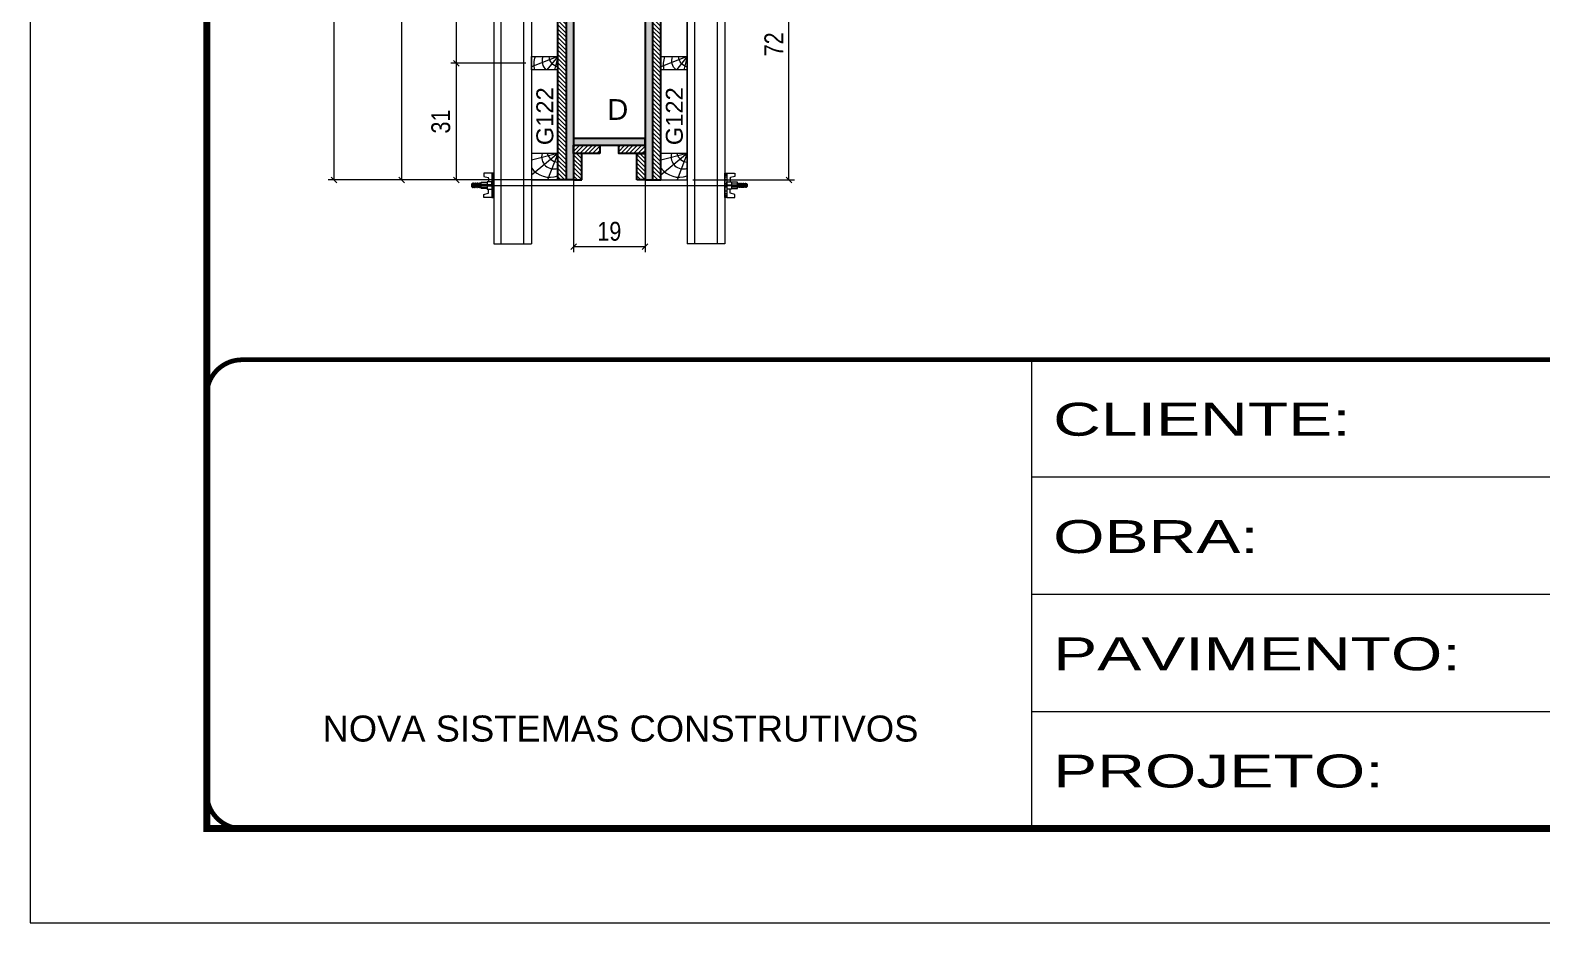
# Model space of a CAD drawing. Extents: x 2949 to 9203, y -16089 to 12527.
# Drawn here: x 7718 to 8360, y -4603 to -4224 of the extents above; entities that cross this region are included whole.
import ezdxf
from ezdxf.enums import TextEntityAlignment as Align

# ---------------------------------------------------------------- set-up
doc = ezdxf.new("R2010")
doc.units = 0
doc.linetypes.add('CONTINUO', pattern=[0])
doc.linetypes.add('DASHED', pattern=[0.75, 0.5, -0.25])
for name, color, linetype in [('CHAPA', 1, 'Continuous'), ('COTA', 241, 'Continuous'), ('MEIO_PONT', 93, 'Continuous'), ('SARRAFO', 251, 'Continuous'), ('TEXTO_GERAL', 7, 'Continuous')]:
    doc.layers.add(name, color=color, linetype=linetype)
doc.layers.add('FELIPE', color=2, linetype='Continuous', lineweight=13, plot=False)
for name, color, linetype, lineweight in [('Folhas', 255, 'Continuous', 9), ('Hachura', 251, 'Continuous', 9), ('Madeira', 126, 'Continuous', 18), ('Perfil Metálico', 224, 'Continuous', 18), ('SARRAFO DE PRESSAO', 251, 'DASHED', 9), ('Texto Seção', 7, 'Continuous', 15)]:
    doc.layers.add(name, color=color, linetype=linetype, lineweight=lineweight)
doc.styles.add('ARIAL', font='arial.ttf')
doc.styles.add('COTA TECNICA 2X', font='techl___.ttf', dxfattribs={"height": 10})
doc.styles.add('ROMANS', font='romans.shx')
doc.styles.add('SANSSERIF', font='sas_____.pfb')
doc.styles.add('Tecnologia', font='')
doc.styles.get('Tecnologia').set_extended_font_data('Forgotten Futurist')
doc.dimstyles.new('SECAO PILAR', dxfattribs={"dimtxt": 10, "dimasz": 3, "dimexe": 3, "dimexo": 3, "dimgap": 3, "dimtad": 1, "dimdec": 1, "dimlfac": 0.5, "dimzin": 12, "dimdsep": 46, "dimtxsty": 'COTA TECNICA 2X', "dimblk1": 'OBLIQUE', "dimblk2": 'OBLIQUE', "dimsah": 1, "dimcen": 0.9, "dimclrd": 256, "dimclre": 256, "dimclrt": 256, "dimadec": 1, "dimazin": 3, "dimtfac": 1, "dimtdec": 1, "dimtmove": 0, "dimatfit": 3, "dimfxl": 1, "dimtolj": 1, "dimtzin": 12, "dimarcsym": 0})
doc.dimstyles.new('SECÇÃO 2', dxfattribs={"dimtxt": 7, "dimasz": 6, "dimexe": 0.18, "dimexo": 2, "dimgap": -4, "dimtad": 3, "dimdec": 1, "dimlfac": 0.5, "dimzin": 12, "dimdsep": 46, "dimtxsty": 'ROMANS', "dimblk": 'ARCHTICK', "dimcen": 0.09, "dimse1": 1, "dimse2": 1, "dimsd1": 1, "dimsd2": 1, "dimclrd": 180, "dimclre": 5, "dimclrt": 1, "dimadec": 0, "dimazin": 3, "dimtfac": 1, "dimtdec": 1, "dimtofl": 0, "dimtmove": 0, "dimatfit": 3, "dimldrblk": 'ARCHTICK', "dimfxl": 1, "dimtolj": 1, "dimtzin": 0, "dimarcsym": 0})
pattern_1 = [(135, (113905.0469, 41830.0297), (-1.12253202, -1.12253202), [])]

# ---------------------------------------------------------------- blocks, each defined once
blk = doc.blocks.new('9999999999')
at = {"color": 30, "linetype": 'CONTINUO'}
for p, q in [((98564.56, 34230.21), (98564.56, 34429.45)), ((98564.56, 34379.64), (99583.98, 34379.64)), ((98564.56, 34329.83), (99487.98, 34329.83)), ((98564.56, 34280.02), (99487.98, 34280.02))]:
    blk.add_line(p, q, dxfattribs=at)
at = {"color": 30, "linetype": 'CONTINUO', "const_width": 2}
blk.add_lwpolyline([(99583.98, 34230.21), (99583.98, 34414.45, 0.414214), (99568.98, 34429.45), (98228.98, 34429.45, 0.414214), (98213.98, 34414.45), (98213.98, 34245.21, 0.414214), (98228.98, 34230.21), (99583.98, 34230.21)], format="xyb", dxfattribs=at)
at = {"layer": 'Folhas'}
blk.add_lwpolyline([(98138.98, 34190.21), (99623.98, 34190.21), (99623.98, 35240.21), (98138.98, 35240.21)], close=True, dxfattribs=at)
at = {"layer": 'Folhas', "color": 30, "const_width": 3}
blk.add_lwpolyline([(98213.98, 34230.21), (99583.98, 34230.21), (99583.98, 35200.21), (98213.98, 35200.21)], close=True, dxfattribs=at)
at = {"color": 7, "linetype": 'Continuous', "ltscale": 5, "style": 'ARIAL'}
blk.add_text('NOVA SISTEMAS CONSTRUTIVOS', height=11.0592, dxfattribs=at).set_placement((98263.19, 34267.21))
at = {"layer": 'Folhas', "color": 7, "style": 'Tecnologia', "width": 1.5}
for s, p in [('CLIENTE:', (98573.65, 34397.17)), ('OBRA:', (98573.65, 34347.31)), ('PAVIMENTO:', (98573.65, 34297.5)), ('PROJETO:', (98573.65, 34247.69))]:
    blk.add_text(s, height=14, dxfattribs=at).set_placement(p)
blk = doc.blocks.new('_Oblique')
at = {"color": 0, "linetype": 'ByBlock', "lineweight": -2}
blk.add_line((-0.5, -0.5), (0.5, 0.5), dxfattribs=at)
blk = doc.blocks.new('*D3432')
at = {"layer": 'COTA', "lineweight": -2, "transparency": 16777216}
for p, q in [((136801.19, 32841.1), (136674.54, 32841.1)), ((136677.54, 32841.1), (136677.54, 32121.08)), ((136801.19, 32121.08), (136674.54, 32121.08))]:
    blk.add_line(p, q, dxfattribs=at)
at = {"layer": 'Defpoints', "color": 0, "transparency": 16777216}
for p in [(136804.19, 32841.1), (136677.54, 32121.08), (136804.19, 32121.08)]:
    blk.add_point(p, dxfattribs=at)
at = {"layer": 'COTA', "lineweight": -2, "transparency": 16777216, "xscale": 3, "yscale": 3, "zscale": 3}
for p, rotation in [((136677.54, 32841.1), 90), ((136677.54, 32121.08), 270)]:
    blk.add_blockref('_Oblique', p, dxfattribs=dict(at, rotation=rotation))
at = {"layer": 'COTA', "transparency": 16777216, "insert": (136669.32, 32481.09), "char_height": 10, "attachment_point": 5, "rotation": 90, "style": 'COTA TECNICA 2X'}
blk.add_mtext('\\A1;360 - PAINEL', dxfattribs=at)
blk = doc.blocks.new('C')
at = {"layer": 'Hachura', "color": 0}
for p, q in [((0, 3.22), (0, -3.22)), ((0.45, 3.22), (0, 3.22)), ((0.46, 3.16), (0, 3.16)), ((0.46, 3.05), (0, 3.05)), ((0.46, 2.88), (0, 2.88)), ((0, 2.75), (0, -1.16)), ((0.46, 2.65), (0, 2.65)), ((0.46, 2.23), (0, 2.23)), ((0.46, 1.51), (0, 1.51)), ((0.39, 0.49), (0.17, 0.49)), ((0.45, -3.23), (0.45, 3.22)), ((0.45, 3.22), (2.58, 3.22)), ((1.74, 0.97), (0.45, 0.97)), ((1.45, 0.1), (0.45, 0.1)), ((1.35, 1.94), (1.35, 0.96)), ((2.58, 2.39), (1.47, 2.09)), ((1.74, -0.97), (1.74, 0.97)), ((1.74, 0.97), (1.74, 0.84)), ((1.74, 0.97), (1.74, 0.84)), ((1.74, 0.84), (3.35, 0.84)), ((3.35, 0.45), (1.74, 0.45)), ((2.58, 3.22), (2.58, 2.39)), ((3.32, 0.84), (3.32, -0.84)), ((3.35, 0.84), (3.35, -0.84)), ((3.68, 0.45), (3.35, 0.45)), ((3.84, -0.52), (3.35, 0.45)), ((3.35, 0.06), (3.67, -0.57)), ((3.68, 0.45), (4.16, -0.52)), ((3.72, 0.5), (4.25, -0.57)), ((4.37, -0.55), (3.83, 0.53)), ((4.15, 0.45), (3.93, 0.45)), ((4.42, -0.52), (3.93, 0.45)), ((4.15, 0.45), (4.26, 0.45)), ((4.26, 0.45), (4.74, -0.52)), ((4.3, 0.5), (4.83, -0.57)), ((4.95, -0.55), (4.41, 0.53)), ((4.51, 0.45), (4.84, 0.45)), ((5, -0.52), (4.51, 0.45)), ((4.84, 0.45), (5.32, -0.52)), ((4.88, 0.5), (5.41, -0.57)), ((5.53, -0.55), (4.99, 0.53)), ((5.58, -0.52), (5.09, 0.45)), ((5.42, 0.45), (5.09, 0.45)), ((5.58, -0.52), (5.09, 0.45)), ((5.42, 0.45), (5.74, -0.19)), ((5.46, 0.5), (5.74, -0.07)), ((5.74, 0.19), (5.57, 0.53)), ((5.74, 0.32), (5.68, 0.45)), ((5.68, 0.45), (5.74, 0.45)), ((5.74, 0.45), (5.9, 0.29)), ((5.74, 0.45), (5.74, -0.52)), ((5.9, -0.36), (5.9, 0.29)), ((0.45, 0), (0, 0)), ((0.46, -1.52), (0, -1.52)), ((0.46, -2.23), (0, -2.23)), ((0.46, -2.65), (0, -2.65)), ((0.46, -2.88), (0, -2.88)), ((0.46, -3.05), (0, -3.05)), ((0.46, -3.16), (0, -3.16)), ((0, -3.22), (2.57, -3.22)), ((0.08, -0.48), (0.29, -0.48)), ((0.29, -0.48), (0.4, -0.48)), ((0.45, 0), (0.45, -0.97)), ((0.45, -0.16), (1.45, -0.16)), ((0.45, -0.65), (0.45, -0.32)), ((0.45, -3.23), (0.45, -0.65)), ((0.45, -0.97), (1.74, -0.97)), ((1.35, -1.94), (1.35, -0.97)), ((2.58, -2.39), (1.47, -2.1)), ((3.35, -0.32), (1.74, -0.32)), ((3.35, -0.84), (1.74, -0.84)), ((2.58, -3.23), (2.58, -2.39)), ((3.35, -0.07), (3.58, -0.52)), ((3.35, -0.52), (3.58, -0.52)), ((3.84, -0.52), (4.16, -0.52)), ((4.42, -0.52), (4.74, -0.52)), ((4.63, -0.52), (4.74, -0.52)), ((5, -0.52), (5.32, -0.52)), ((5.58, -0.52), (5.74, -0.52)), ((5.74, -0.52), (5.9, -0.36)), ((5.74, -0.52), (5.74, -0.52))]:
    blk.add_line(p, q, dxfattribs=at)
for centre, radius, start, end in [((1.52, 1.94), 0.161, 104.7436, 180), ((1.44, -0.03), 0.129, 272.695, 87.305), ((3.81, 0.39), 0.143, 25.5688, 154.4312), ((4.39, 0.39), 0.143, 25.5688, 154.4312), ((4.97, 0.39), 0.143, 25.5688, 154.4312), ((5.55, 0.39), 0.143, 25.5688, 154.4312), ((0.17, -0.37), 0.174, 221.744, 317.8592), ((1.52, -1.94), 0.161, 180, 255.2564), ((3.71, -0.4), 0.174, 222.1408, 318.256), ((4.29, -0.4), 0.174, 222.1408, 318.256), ((4.87, -0.4), 0.174, 222.1408, 318.256), ((5.45, -0.4), 0.174, 222.1408, 318.256), ((5.61, -0.4), 0.174, 317.8592, 318.256)]:
    blk.add_arc(centre, radius, start, end, dxfattribs=at)
blk = doc.blocks.new('PONTALETE')
at = {"layer": 'Madeira'}
for q in [(2.71, 7), (7, 5.76), (7, 1.74)]:
    blk.add_line((0, 0), q, dxfattribs=at)
blk.add_lwpolyline([(0, 0), (7, 0), (7, 7), (0, 7)], close=True, dxfattribs=at)
for centre, radius, start, end in [((2.04, 0.06), 6.23, 37.2818, 109.0913), ((1.09, 0.9), 3.19, 343.603, 109.9847), ((-0.21, -0.78), 3.09, 14.6322, 86.0383)]:
    blk.add_arc(centre, radius, start, end, dxfattribs=at)
blk = doc.blocks.new('MEIO PONTALETE')
at = {"layer": 'Madeira'}
for q in [(2.71, 7), (3.5, 2.88), (3.5, 0.87)]:
    blk.add_line((0, 0), q, dxfattribs=at)
blk.add_lwpolyline([(0, 0), (3.5, 0), (3.5, 7), (0, 7)], close=True, dxfattribs=at)
for centre, radius, start, end in [((2.04, 0.06), 6.23, 76.4499, 109.0913), ((1.09, 0.9), 3.19, 40.9063, 109.9847), ((-0.21, -0.78), 3.09, 14.6322, 86.0383)]:
    blk.add_arc(centre, radius, start, end, dxfattribs=at)
blk = doc.blocks.new('*D3433')
at = {"layer": 'COTA', "lineweight": -2, "transparency": 16777216}
for p, q in [((136779.46, 32183.08), (136739.57, 32183.08)), ((136742.57, 32121.08), (136742.57, 32183.08)), ((136779.46, 32121.08), (136739.57, 32121.08))]:
    blk.add_line(p, q, dxfattribs=at)
at = {"layer": 'Defpoints', "color": 0, "transparency": 16777216}
for p in [(136742.57, 32183.08), (136782.46, 32183.08), (136782.46, 32121.08)]:
    blk.add_point(p, dxfattribs=at)
at = {"layer": 'COTA', "lineweight": -2, "transparency": 16777216, "xscale": 3, "yscale": 3, "zscale": 3}
for p, rotation in [((136742.57, 32183.08), 90), ((136742.57, 32121.08), 270)]:
    blk.add_blockref('_Oblique', p, dxfattribs=dict(at, rotation=rotation))
at = {"layer": 'COTA', "transparency": 16777216, "insert": (136734.35, 32152.08), "char_height": 10, "attachment_point": 5, "rotation": 90, "style": 'COTA TECNICA 2X'}
blk.add_mtext('\\A1;31', dxfattribs=at)
blk = doc.blocks.new('*D3434')
at = {"layer": 'COTA', "lineweight": -2, "transparency": 16777216}
for p, q in [((136779.46, 32243.08), (136739.57, 32243.08)), ((136742.57, 32183.08), (136742.57, 32243.08)), ((136779.46, 32183.08), (136739.57, 32183.08))]:
    blk.add_line(p, q, dxfattribs=at)
at = {"layer": 'Defpoints', "color": 0, "transparency": 16777216}
for p in [(136742.57, 32243.08), (136782.46, 32243.08), (136782.46, 32183.08)]:
    blk.add_point(p, dxfattribs=at)
at = {"layer": 'COTA', "lineweight": -2, "transparency": 16777216, "xscale": 3, "yscale": 3, "zscale": 3}
for p, rotation in [((136742.57, 32243.08), 90), ((136742.57, 32183.08), 270)]:
    blk.add_blockref('_Oblique', p, dxfattribs=dict(at, rotation=rotation))
at = {"layer": 'COTA', "transparency": 16777216, "insert": (136734.35, 32213.08), "char_height": 10, "attachment_point": 5, "rotation": 90, "style": 'COTA TECNICA 2X'}
blk.add_mtext('\\A1;30', dxfattribs=at)
blk = doc.blocks.new('*D3437')
at = {"layer": 'COTA', "lineweight": -2, "transparency": 16777216}
for p, q in [((136779.46, 32365.08), (136710.46, 32365.08)), ((136713.46, 32365.08), (136713.46, 32121.08)), ((136779.46, 32121.08), (136710.46, 32121.08))]:
    blk.add_line(p, q, dxfattribs=at)
at = {"layer": 'Defpoints', "color": 0, "transparency": 16777216}
for p in [(136782.46, 32365.08), (136713.46, 32121.08), (136782.46, 32121.08)]:
    blk.add_point(p, dxfattribs=at)
at = {"layer": 'COTA', "lineweight": -2, "transparency": 16777216, "xscale": 3, "yscale": 3, "zscale": 3}
for p, rotation in [((136713.46, 32365.08), 90), ((136713.46, 32121.08), 270)]:
    blk.add_blockref('_Oblique', p, dxfattribs=dict(at, rotation=rotation))
at = {"layer": 'COTA', "transparency": 16777216, "insert": (136705.35, 32243.08), "char_height": 10, "attachment_point": 5, "rotation": 90, "style": 'COTA TECNICA 2X'}
blk.add_mtext('\\A1;GRADE 122', dxfattribs=at)
blk = doc.blocks.new('*D3438')
at = {"layer": 'COTA', "lineweight": -2, "transparency": 16777216}
for p, q in [((136900.01, 32265.15), (136922.32, 32265.15)), ((136919.32, 32121.08), (136919.32, 32265.15)), ((136868.3, 32121.08), (136922.32, 32121.08))]:
    blk.add_line(p, q, dxfattribs=at)
at = {"layer": 'Defpoints', "color": 0, "transparency": 16777216}
for p in [(136897.01, 32265.15), (136919.32, 32265.15), (136865.3, 32121.08)]:
    blk.add_point(p, dxfattribs=at)
at = {"layer": 'COTA', "lineweight": -2, "transparency": 16777216, "xscale": 3, "yscale": 3, "zscale": 3}
for p, rotation in [((136919.32, 32265.15), 90), ((136919.32, 32121.08), 270)]:
    blk.add_blockref('_Oblique', p, dxfattribs=dict(at, rotation=rotation))
at = {"layer": 'COTA', "transparency": 16777216, "insert": (136911.25, 32193.11), "char_height": 10, "attachment_point": 5, "rotation": 90, "style": 'COTA TECNICA 2X'}
blk.add_mtext('\\A1;72', dxfattribs=at)
blk = doc.blocks.new('*D131')
at = {"layer": 'COTA', "lineweight": -2, "transparency": 16777216}
for p, q in [((136804.86, 32136.48), (136804.86, 32082.62)), ((136842.86, 32136.48), (136842.86, 32082.62)), ((136804.86, 32085.62), (136842.86, 32085.62))]:
    blk.add_line(p, q, dxfattribs=at)
at = {"layer": 'Defpoints', "color": 0, "transparency": 16777216}
for p in [(136804.86, 32139.48), (136842.86, 32139.48), (136842.86, 32085.62)]:
    blk.add_point(p, dxfattribs=at)
at = {"layer": 'COTA', "lineweight": -2, "transparency": 16777216, "xscale": 3, "yscale": 3, "zscale": 3, "rotation": 180}
blk.add_blockref('_Oblique', (136804.86, 32085.62), dxfattribs=at)
at = {"layer": 'COTA', "lineweight": -2, "transparency": 16777216, "xscale": 3, "yscale": 3, "zscale": 3}
blk.add_blockref('_Oblique', (136842.86, 32085.62), dxfattribs=at)
at = {"layer": 'COTA', "transparency": 16777216, "insert": (136823.86, 32093.71), "char_height": 10, "attachment_point": 5, "style": 'COTA TECNICA 2X'}
blk.add_mtext('\\A1;19', dxfattribs=at)
blk = doc.blocks.new('*D132')
at = {"layer": 'COTA', "color": 180, "lineweight": -2, "transparency": 16777216}
for p, q in [((136838.86, 32494.09), (136823.86, 32494.09)), ((136823.86, 32494.09), (136823.86, 32468.09)), ((136838.86, 32468.09), (136838.86, 32494.09)), ((136823.86, 32468.09), (136838.86, 32468.09))]:
    blk.add_line(p, q, dxfattribs=at)
at = {"layer": 'Defpoints', "color": 0, "transparency": 16777216}
for p in [(136842.86, 32819.1), (136842.86, 32143.08), (136842.86, 32143.08)]:
    blk.add_point(p, dxfattribs=at)
at = {"layer": 'COTA', "color": 1, "transparency": 16777216, "insert": (136831.36, 32481.09), "char_height": 7, "attachment_point": 5, "rotation": 90, "style": 'ROMANS'}
blk.add_mtext('\\A1;338', dxfattribs=at)
blk = doc.blocks.new('_ArchTick')
at = {"color": 0, "linetype": 'ByBlock', "const_width": 0.15}
blk.add_lwpolyline([(-0.5, -0.5), (0.5, 0.5)], dxfattribs=at)
blk = doc.blocks.new('P11')
at = {"layer": 'Hachura'}
h = blk.add_hatch(dxfattribs=at)
h.set_pattern_fill('ANSI31', color=256, scale=0.5, angle=450, style=0)
h.set_pattern_definition(pattern_1)
h.paths.add_polyline_path([(136796.46, 32841.1), (136800.86, 32841.1), (136800.86, 32121.08), (136796.46, 32121.08)])
h = blk.add_hatch(color=256, dxfattribs=at)
h.dxf.hatch_style = 1
h.paths.add_polyline_path([(136804.86, 32121.08), (136800.86, 32121.08), (136800.86, 32841.1), (136804.86, 32841.1)])
h = blk.add_hatch(color=256, dxfattribs=at)
h.dxf.hatch_style = 1
h.paths.add_polyline_path([(136842.86, 32121.08), (136846.86, 32121.08), (136846.86, 32841.1), (136842.86, 32841.1)])
h = blk.add_hatch(dxfattribs=at)
h.set_pattern_fill('ANSI31', color=256, scale=0.5, angle=450, style=0)
h.set_pattern_definition(pattern_1)
h.paths.add_polyline_path([(136851.26, 32841.1), (136846.86, 32841.1), (136846.86, 32121.08), (136851.26, 32121.08)])
h = blk.add_hatch(color=256, dxfattribs=at)
h.dxf.hatch_style = 1
h.paths.add_polyline_path([(136804.86, 32143.08), (136804.86, 32139.48), (136842.86, 32139.48), (136842.86, 32143.08)])
h = blk.add_hatch(dxfattribs=at)
h.set_pattern_fill('ANSI31', color=256, scale=0.5, angle=540, style=0)
h.set_pattern_definition([(225, (127315.9032, 9210.0697), (1.12253202, -1.12253202), [])])
h.paths.add_polyline_path([(136804.86, 32139.48), (136804.86, 32135.08), (136818.86, 32135.08), (136818.86, 32139.48)])
h = blk.add_hatch(dxfattribs=at)
h.set_pattern_fill('ANSI31', color=256, scale=0.5, angle=450, style=0)
h.set_pattern_definition([(135, (113913.4469, 41624.0297), (-1.12253202, -1.12253202), [])])
h.paths.add_polyline_path([(136804.86, 32135.08), (136809.26, 32135.08), (136809.26, 32121.08), (136804.86, 32121.08)])
h = blk.add_hatch(dxfattribs=at)
h.set_pattern_fill('ANSI31', color=256, scale=0.5, angle=540, style=0)
h.set_pattern_definition([(225, (127339.9032, 9210.0697), (1.12253202, -1.12253202), [])])
h.paths.add_polyline_path([(136828.86, 32139.48), (136828.86, 32135.08), (136842.86, 32135.08), (136842.86, 32139.48)])
h = blk.add_hatch(dxfattribs=at)
h.set_pattern_fill('ANSI31', color=256, scale=0.5, angle=450, style=0)
h.set_pattern_definition([(135, (113913.4469, 41624.0297), (-1.12253202, -1.12253202), [])])
h.paths.add_polyline_path([(136842.86, 32135.08), (136838.46, 32135.08), (136838.46, 32121.08), (136842.86, 32121.08)])
at = {"layer": 'CHAPA'}
for points in [[(136804.86, 32121.08), (136796.46, 32121.08), (136796.46, 32841.1), (136804.86, 32841.1)], [(136842.86, 32121.08), (136851.26, 32121.08), (136851.26, 32841.1), (136842.86, 32841.1)], [(136804.86, 32143.08), (136804.86, 32139.48), (136842.86, 32139.48), (136842.86, 32143.08)]]:
    blk.add_lwpolyline(points, close=True, dxfattribs=at)
at = {"layer": 'COTA', "linetype": 'ByBlock'}
for p, q in [((136800.86, 32841.1), (136800.86, 32121.08)), ((136846.86, 32841.1), (136846.86, 32121.08))]:
    blk.add_line(p, q, dxfattribs=at)
at = {"layer": 'Hachura'}
blk.add_line((136751.59, 32118.15), (136892.31, 32118.16), dxfattribs=at)
at = {"layer": 'Madeira'}
for points in [[(136782.46, 32121.08), (136796.46, 32121.08), (136796.46, 32365.08), (136782.46, 32365.08)], [(136851.26, 32121.08), (136865.26, 32121.08), (136865.26, 32365.08), (136851.26, 32365.08)]]:
    blk.add_lwpolyline(points, close=True, dxfattribs=at)
at = {"layer": 'Perfil Metálico'}
for p, q in [((136762.46, 32871.16), (136762.46, 32087.16)), ((136766.46, 32087.16), (136766.46, 32871.16)), ((136778.46, 32087.16), (136778.46, 32871.16)), ((136782.46, 32871.16), (136782.46, 32087.16)), ((136865.26, 32871.16), (136865.26, 32087.16)), ((136869.26, 32087.16), (136869.26, 32871.16)), ((136881.26, 32087.16), (136881.26, 32871.16)), ((136885.26, 32871.16), (136885.26, 32087.16)), ((136762.46, 32087.16), (136782.46, 32087.16)), ((136885.26, 32087.16), (136865.26, 32087.16))]:
    blk.add_line(p, q, dxfattribs=at)
at = {"layer": 'SARRAFO'}
for points in [[(136818.86, 32135.08), (136804.86, 32135.08), (136804.86, 32139.48), (136818.86, 32139.48)], [(136818.86, 32135.08), (136804.86, 32135.08), (136804.86, 32139.48), (136818.86, 32139.48)], [(136809.26, 32121.08), (136809.26, 32135.08), (136804.86, 32135.08), (136804.86, 32121.08)], [(136809.26, 32121.08), (136809.26, 32135.08), (136804.86, 32135.08), (136804.86, 32121.08)], [(136842.86, 32135.08), (136828.86, 32135.08), (136828.86, 32139.48), (136842.86, 32139.48)], [(136842.86, 32135.08), (136828.86, 32135.08), (136828.86, 32139.48), (136842.86, 32139.48)], [(136838.46, 32121.08), (136838.46, 32135.08), (136842.86, 32135.08), (136842.86, 32121.08)], [(136838.46, 32121.08), (136838.46, 32135.08), (136842.86, 32135.08), (136842.86, 32121.08)]]:
    blk.add_lwpolyline(points, close=True, dxfattribs=at)
at = {"layer": 'Hachura', "linetype": 'Continuous', "yscale": 2, "zscale": 2, "rotation": 180}
for p, xscale in [((136762.39, 32118.15), 2), ((136885.31, 32118.15), -2)]:
    blk.add_blockref('C', p, dxfattribs=dict(at, xscale=xscale))
at = {"layer": 'MEIO_PONT'}
for name, p, xscale, yscale, zscale, rotation in [('MEIO PONTALETE', (136796.46, 32186.58), -1.999999997962732, 1.999999997962732, 1.999999997962732, 90), ('MEIO PONTALETE', (136865.26, 32186.58), -1.999999997962732, 1.999999997962732, 1.999999997962732, 90), ('PONTALETE', (136796.46, 32135.08), 2, 2, 2, 180), ('PONTALETE', (136865.26, 32135.08), 2, 2, 2, 180)]:
    blk.add_blockref(name, p, dxfattribs=dict(at, xscale=xscale, yscale=yscale, zscale=zscale, rotation=rotation))
at = {"layer": 'Texto Seção', "color": 7, "linetype": 'Continuous', "style": 'SANSSERIF'}
for p in [(136789.59, 32139.55), (136858.39, 32139.55)]:
    blk.add_text('G122', height=9, rotation=90, dxfattribs=at).set_placement(p, align=Align.MIDDLE_LEFT)
at = {"layer": 'TEXTO_GERAL', "style": 'ARIAL'}
blk.add_text('D', height=11, dxfattribs=at).set_placement((136828.37, 32158.49), align=Align.MIDDLE_CENTER)
at = {"layer": 'COTA'}
for base, p1, p2, angle, text, picture, middle in [((136677.54, 32121.08), (136804.19, 32841.1), (136804.19, 32121.08), 90, '<> - PAINEL', '*D3432', (136669.32, 32481.09)), ((136713.46, 32121.08), (136782.46, 32365.08), (136782.46, 32121.08), 270, 'GRADE <>', '*D3437', (136705.35, 32243.08))]:
    dim = blk.add_linear_dim(base=base, p1=p1, p2=p2, angle=angle, text=text, dimstyle='SECAO PILAR', dxfattribs=at)
    dim.commit()
    dim.dimension.update_dxf_attribs({"geometry": picture, "text_midpoint": middle})
for base, p1, p2, angle, dimstyle, picture, middle in [((136842.86, 32143.08), (136842.86, 32819.1), (136842.86, 32143.08), 90, 'SECÇÃO 2', '*D132', (136831.36, 32481.09)), ((136919.32, 32265.15), (136865.3, 32121.08), (136897.01, 32265.15), 90, 'SECAO PILAR', '*D3438', (136911.25, 32193.11)), ((136742.57, 32243.08), (136782.46, 32183.08), (136782.46, 32243.08), 270, 'SECAO PILAR', '*D3434', (136734.35, 32213.08)), ((136742.57, 32183.08), (136782.46, 32121.08), (136782.46, 32183.08), 270, 'SECAO PILAR', '*D3433', (136734.35, 32152.08))]:
    dim = blk.add_linear_dim(base=base, p1=p1, p2=p2, angle=angle, dimstyle=dimstyle, dxfattribs=at)
    dim.commit()
    dim.dimension.update_dxf_attribs({"geometry": picture, "text_midpoint": middle})
dim = blk.add_linear_dim(base=(136842.86, 32085.62), p1=(136804.86, 32139.48), p2=(136842.86, 32139.48), dimstyle='SECAO PILAR', dxfattribs=at)
dim.commit()
dim.dimension.update_dxf_attribs({"geometry": '*D131', "text_midpoint": (136823.86, 32093.71)})

msp = doc.modelspace()

# ---------------------------------------------------------------- block references
at = {"layer": 'FELIPE', "linetype": 'ByBlock', "xscale": 0.7997789253393903, "yscale": 0.7997789253393903, "zscale": 0.7997789253393903}
msp.add_blockref('P11', (-101465.22, -29977.4), dxfattribs=at)
at = {"layer": 'SARRAFO DE PRESSAO', "color": 6, "linetype": 'ByBlock'}
msp.add_blockref('9999999999', (-90421.44, -38793.52), dxfattribs=at)

doc.saveas('drawing.dxf')
